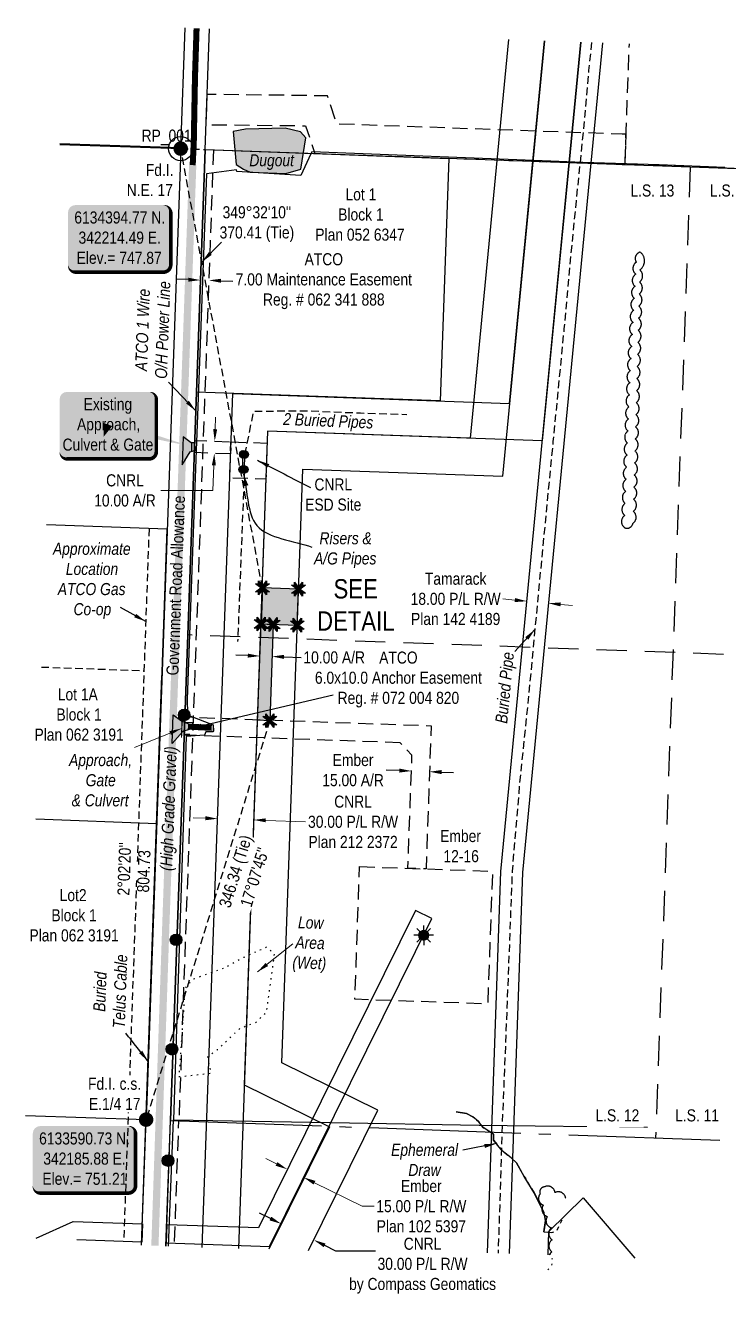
# Model space of a CAD drawing. Extents: x 341126 to 345628, y 6133305 to 6134497.
# Drawn here: x 342086 to 342668, y 6133447 to 6134497 of the extents above; entities that cross this region are included whole.
import ezdxf
from ezdxf.enums import TextEntityAlignment as Align

# ---------------------------------------------------------------- set-up
doc = ezdxf.new("R2010")
doc.units = 0
doc.header["$LTSCALE"] = 5
doc.header["$PDSIZE"] = 0.5
for name, pattern in [('0', [1, 1, 0]), ('foc-ACCESSROAD', [3.75, 2.5, -1.25]), ('foc-FLOWLINE', [3.75, 2.5, -1.25]), ('foc-LSD', [8, 5, -3]), ('foc-QUARTERLINE', [33, 25, -3, 2, -3]), ('foc-TIELINE', [1.875, 1.25, -0.625]), ('foc-TOPO', [1, 0.2, -0.8]), ('foc-TOPO-ephemeral', [6.25, 3.125, -0.625, 0.625, -0.625, 0.625, -0.625]), ('POWERLINE5', [7.8, 2.4, -0.6, 0.6, -0.6, 0.6, -0.6, 2.4]), ('UG_PIPE', [1.875, 1.25, -0.625])]:
    doc.linetypes.add(name, pattern=pattern)
doc.layers.get('Defpoints').update_dxf_attribs({"color": 9})
for name, color, linetype in [('35', 37, 'Continuous'), ('AS-FENCE', 48, 'foc-FENCE'), ('AS-PIPE-AG', 44, 'Continuous'), ('AS-PIPE-UG', 44, 'UG_PIPE'), ('AS-PIPE-UG-T', 44, 'Continuous'), ('AS-POWER', 104, 'foc-POWER'), ('AS-POWER-EXISTING', 72, 'POWERLINE5'), ('AS-POWER-T', 104, 'Continuous'), ('AS-ROADS', 254, 'Continuous'), ('AS-SYMBOL', 7, 'Continuous'), ('AS-TELUS', 224, 'foc-TEL'), ('C-AR', 13, 'foc-ACCESSROAD'), ('C-RW', 13, 'Continuous'), ('C-WS', 13, 'foc-ACCESSROAD'), ('CG-NOTES', 7, 'Continuous'), ('DETAIL-T', 7, 'Continuous'), ('F-EZE', 190, 'foc-FLOWLINE'), ('F-RW', 190, 'Continuous'), ('F-WS', 190, 'foc-ACCESSROAD'), ('F-WS-S', 190, 'Continuous'), ('L-BD', 7, 'Continuous'), ('L-DETAIL-T', 3, 'Continuous'), ('L-MON', 1, 'Continuous'), ('L-QSEC', 8, 'foc-QUARTERLINE'), ('L-ROAD-T', 7, 'Continuous'), ('L-SEC', 7, 'Continuous'), ('L-SECQ', 8, 'foc-QUARTERLINE'), ('L-SECTION-LSD', 7, 'foc-LSD'), ('L-TIE', 7, 'foc-TIELINE'), ('L-TITLEDB', 4, 'Continuous'), ('P-PROPOSED', 10, 'Continuous'), ('P-PROPOSED-H', 21, 'Continuous'), ('P-TXT', 4, 'Continuous'), ('T-BUSH', 110, '0'), ('T-DRAW', 143, 'foc-TOPO-ephemeral'), ('T-LOW-AREA', 48, 'foc-TOPO'), ('T-WATER', 160, 'Continuous'), ('T-WATER-H', 133, 'Continuous'), ('T-WATER-T', 170, 'Continuous')]:
    doc.layers.add(name, color=color, linetype=linetype)
for name, color, linetype, lineweight in [('AS-GENERAL', 48, 'Continuous', 18), ('C-AR-T', 13, 'Continuous', 9), ('C-RW-T', 13, 'Continuous', 9), ('F-RW-T', 190, 'Continuous', 9), ('T-TEXT', 48, 'Continuous', 18)]:
    doc.layers.add(name, color=color, linetype=linetype, lineweight=lineweight)
doc.styles.add('100L', font='ARIALN.TTF', dxfattribs={"height": 11})
doc.styles.add('80', font='ARIALN.TTF', dxfattribs={"height": 10})
doc.styles.add('80CG', font='ARIALN.TTF', dxfattribs={"height": 10})
doc.styles.add('80L', font='ARIALN.TTF', dxfattribs={"height": 10})
doc.styles.add('80LS', font='ARIALNI.TTF', dxfattribs={"height": 10})
doc.styles.add('foc-LtypeFont', font='ARIALN.TTF', dxfattribs={"height": 7.35})
doc.styles.add('TXT', font='ARIALN.TTF', dxfattribs={"height": 0.2})
doc.linetypes.add('foc-FENCE', pattern='A,10,-1,["X",foc-LtypeFont,S=0.2,R=0,X=-0.625,Y=-0.75],-1.24', length=12.24)
doc.linetypes.add('foc-POWER', pattern='A,6,-1,["P",foc-LtypeFont,S=0.2,R=0,X=-0.625,Y=-0.75],-1.24,4', length=12.24)
doc.linetypes.add('foc-TEL', pattern='A,2,-1,["T",foc-LtypeFont,S=0.2,R=0,X=-0.425,Y=-0.75],-1.24,8', length=12.24)
doc.linetypes.add('foc-TOPO-flowdirection-NOLINE', pattern='A,0,[">",foc-LtypeFont,S=0.3,R=0,X=0,Y=-0.945],-20,[">",foc-LtypeFont,S=0.3,R=0,X=0,Y=-0.945],0', length=20)
doc.dimstyles.new('Compass 5 000', dxfattribs={"dimscale": 5, "dimtxt": 9, "dimasz": 2, "dimexe": 0.2, "dimexo": 0.0625, "dimgap": 0.5, "dimtad": 0, "dimtih": 1, "dimtoh": 1, "dimzin": 0, "dimdsep": 46, "dimtxsty": '80CG', "dimcen": 0.1, "dimse1": 1, "dimse2": 1, "dimclrd": 256, "dimclrt": 256, "dimaunit": 1, "dimadec": 4, "dimazin": 0, "dimtfac": 0.06, "dimtofl": 0, "dimtmove": 0, "dimatfit": 1, "dimfxl": 0.2, "dimtolj": 1, "dimtzin": 0, "dimlwd": -1, "dimarcsym": 0})

# ---------------------------------------------------------------- blocks, each defined once
blk = doc.blocks.new('POWERPOLE')
h = blk.add_hatch(color=255)
edge = h.paths.add_edge_path()
edge.add_arc((0, 0), 0.96, 0, 360)
at = {"linetype": 'Continuous'}
for p, q in [((0.68, -0.68), (-0.68, 0.68)), ((-0.68, -0.68), (0.68, 0.68))]:
    blk.add_line(p, q, dxfattribs=at)
blk.add_circle((0, 0), 0.96, dxfattribs=at)
blk = doc.blocks.new('*D434')
at = {"layer": 'Defpoints', "color": 0, "transparency": 16777216}
for p in [(342518.9, 6134018.3), (342492.4, 6133931.4), (342510.3, 6133929.7)]:
    blk.add_point(p, dxfattribs=at)
at = {"layer": 'F-RW-T', "transparency": 16777216}
for p, q in [((342491, 6134021), (342481.1, 6134021.9)), ((342528.8, 6134017.3), (342538.8, 6134016.4))]:
    blk.add_line(p, q, dxfattribs=at)
for points in [[(342491.2, 6134022.6), (342490.8, 6134019.3), (342501, 6134020)], [(342529, 6134019), (342528.7, 6134015.7), (342518.9, 6134018.3)]]:
    blk.add_solid(points, dxfattribs=at)
at = {"layer": 'F-RW-T', "transparency": 16777216, "insert": (342442, 6134021.9), "char_height": 10, "attachment_point": 5, "style": '80CG'}
blk.add_mtext('\\A1;Tamarack\\P18.00 P/L R/W\\PPlan 142 4189', dxfattribs=at)
blk = doc.blocks.new('*D435')
at = {"layer": 'Defpoints', "color": 0, "transparency": 16777216}
for p in [(342355, 6133655), (342368.4, 6133648.3), (342316.2, 6133542.9)]:
    blk.add_point(p, dxfattribs=at)
at = {"layer": 'F-RW-T', "transparency": 16777216}
for p, q in [((342293.8, 6133554), (342284.8, 6133558.5)), ((342325.1, 6133538.5), (342364.5, 6133519)), ((342364.5, 6133519), (342374.5, 6133519))]:
    blk.add_line(p, q, dxfattribs=at)
for points in [[(342294.5, 6133555.5), (342293, 6133552.5), (342302.7, 6133549.6)], [(342325.9, 6133540), (342324.4, 6133537), (342316.2, 6133542.9)]]:
    blk.add_solid(points, dxfattribs=at)
at = {"layer": 'F-RW-T', "transparency": 16777216, "insert": (342413.6, 6133519), "char_height": 10, "attachment_point": 5, "style": '80CG'}
blk.add_mtext('\\A1;Ember\\P15.00 P/L R/W\\PPlan 102 5397', dxfattribs=at)
blk = doc.blocks.new('*D436')
at = {"layer": 'Defpoints', "color": 0, "transparency": 16777216}
for p in [(342230.7, 6134285.9), (342214.5, 6133828.4), (342221.5, 6133828.2)]:
    blk.add_point(p, dxfattribs=at)
at = {"layer": 'F-WS-S', "transparency": 16777216}
for p, q in [((342220.8, 6134286.3), (342210.8, 6134286.6)), ((342247.7, 6134285.3), (342257.7, 6134285))]:
    blk.add_line(p, q, dxfattribs=at)
for points in [[(342220.8, 6134287.9), (342220.7, 6134284.6), (342230.7, 6134285.9)], [(342247.8, 6134287), (342247.7, 6134283.7), (342237.7, 6134285.7)]]:
    blk.add_solid(points, dxfattribs=at)
at = {"layer": 'F-WS-S', "transparency": 16777216, "insert": (342332.9, 6134285), "char_height": 10, "attachment_point": 5, "style": '80CG', "bg_fill": 3, "box_fill_scale": 1.1, "bg_fill_color": 256, "bg_fill_true_color": 13158600, "bg_fill_transparency": 0}
blk.add_mtext('\\A1;ATCO\\P7.00 Maintenance Easement\\PReg. # 062 341 888', dxfattribs=at)
blk = doc.blocks.new('GAS')
h = blk.add_hatch(color=255)
h.dxf.hatch_style = 1
edge = h.paths.add_edge_path()
edge.add_arc((0, 0), 0.9, 0, 360)
for p, q in [((-0.81, 0), (-1.62, 0)), ((-0.57, 0.57), (-1.14, 1.14)), ((0, 0.81), (0, 1.62)), ((0.57, 0.57), (1.14, 1.14)), ((1.62, 0), (0.81, 0)), ((-0.57, -0.57), (-1.14, -1.14)), ((0, -0.81), (0, -1.62)), ((1.14, -1.14), (0.57, -0.57))]:
    blk.add_line(p, q)
blk.add_circle((0, 0), 0.8)
blk = doc.blocks.new('*D437')
at = {"layer": 'Defpoints', "color": 0, "transparency": 16777216}
for p in [(342420.3, 6133878.8), (342404.6, 6133856.7), (342419.5, 6133856.2)]:
    blk.add_point(p, dxfattribs=at)
at = {"layer": 'F-WS-S', "transparency": 16777216}
for p, q in [((342395.4, 6133879.7), (342384.4, 6133880.1)), ((342430.3, 6133878.5), (342440.3, 6133878.1))]:
    blk.add_line(p, q, dxfattribs=at)
for points in [[(342395.4, 6133881.4), (342395.3, 6133878.1), (342405.4, 6133879.4)], [(342430.4, 6133880.2), (342430.3, 6133876.8), (342420.3, 6133878.8)]]:
    blk.add_solid(points, dxfattribs=at)
at = {"layer": 'F-WS-S', "transparency": 16777216, "insert": (342357.1, 6133880.1), "char_height": 10, "attachment_point": 5, "style": '80CG'}
blk.add_mtext('\\A1;Ember\\P15.00 A/R', dxfattribs=at)
blk = doc.blocks.new('*D438')
at = {"layer": 'C-RW-T', "transparency": 16777216}
for p, q in [((342234.9, 6133840.3), (342224.9, 6133840.7)), ((342284.9, 6133838.5), (342317.7, 6133837.3))]:
    blk.add_line(p, q, dxfattribs=at)
for points in [[(342235, 6133842), (342234.8, 6133838.6), (342244.9, 6133839.9)], [(342284.9, 6133840.2), (342284.8, 6133836.9), (342274.9, 6133838.9)]]:
    blk.add_solid(points, dxfattribs=at)
at = {"layer": 'Defpoints', "color": 0, "transparency": 16777216}
for p in [(342249.2, 6133961.4), (342279.2, 6133960.4), (342274.9, 6133838.9)]:
    blk.add_point(p, dxfattribs=at)
at = {"layer": 'C-RW-T', "transparency": 16777216, "insert": (342357.1, 6133837.3), "char_height": 10, "attachment_point": 5, "style": '80CG'}
blk.add_mtext('\\A1;CNRL\\P30.00 P/L R/W\\PPlan 212 2372', dxfattribs=at)
blk = doc.blocks.new('fdia')
at = {"color": 255, "const_width": 1}
blk.add_lwpolyline([(-0.5, 0, 1), (0.5, 0, 1)], format="xyb", close=True, dxfattribs=at)
blk = doc.blocks.new('Fdiaa')
blk.add_blockref('fdia', (0, 0))
blk = doc.blocks.new('fdib')
at = {"color": 1, "const_width": 1.6}
blk.add_lwpolyline([(-0.4, 0, 1), (0.4, 0, 1)], format="xyb", close=True, dxfattribs=at)
at = {"color": 1}
blk.add_circle((0, 0), 0.8, dxfattribs=at)
blk = doc.blocks.new('Fdibb')
blk.add_blockref('fdib', (0, 0))
blk = doc.blocks.new('fdicc')
for name in ['Fdibb', 'Fdiaa']:
    blk.add_blockref(name, (0, 0))
blk = doc.blocks.new('FDI')
blk.add_blockref('fdicc', (0, 0))
blk = doc.blocks.new('*U447')
h = blk.add_hatch(color=254)
edge = h.paths.add_edge_path()
edge.add_line((-36.5, -28.5), (36.5, -28.5))
edge.add_arc((36.5, -22.5), 6, 270, 360)
edge.add_line((42.5, -22.5), (42.5, 21))
edge.add_arc((36.5, 21), 6, 0, 90)
edge.add_line((36.5, 27), (-36.5, 27))
edge.add_arc((-36.5, 21), 6, 90, 180)
edge.add_line((-42.5, 21), (-42.5, -22.5))
edge.add_arc((-36.5, -22.5), 6, 180, 270)
at = {"color": 1, "flags": 128}
blk.add_lwpolyline([(-36.5, -28.5, 3, 3, 0), (36.5, -28.5, 3, 3, 0.414214), (42.5, -22.5, 3, 3, 0), (42.5, 21, 3, 0, 0.414214), (36.5, 27, 0, 0, 0), (-36.5, 27, 0, 0, 0.414214), (-42.5, 21, 0, 0, 0), (-42.5, -22.5, 0, 3, 0.414214)], format="xyseb", close=True, dxfattribs=at)
blk.add_lwpolyline([(-33.1, -17.4, 0, 10, 0), (0, 0, 5, 5, 0)], format="xyseb", dxfattribs=at)
at = {"color": 1, "style": '80'}
blk.add_attdef('ENTER_TEXT_001', (-36, -5), '', height=10, dxfattribs=at)
blk = doc.blocks.new('RISER')
h = blk.add_hatch(color=255)
h.dxf.hatch_style = 1
edge = h.paths.add_edge_path()
edge.add_arc((0, 0), 0.7, 0, 360)
blk.add_hatch(color=48).paths.add_polyline_path([(0.58, -0.15), (-0.58, -0.15, 0.774597)])
at = {"color": 48}
blk.add_line((-0.58, -0.15), (0.58, -0.15), dxfattribs=at)
blk.add_circle((0, 0), 0.6, dxfattribs=at)
blk = doc.blocks.new('*U463')
h = blk.add_hatch(color=255)
edge = h.paths.add_edge_path()
edge.add_line((-34, -28.5), (34, -28.5))
edge.add_arc((34, -22.5), 6, 270, 360)
edge.add_line((40, -22.5), (40, 21))
edge.add_arc((34, 21), 6, 0, 90)
edge.add_line((34, 27), (-34, 27))
edge.add_arc((-34, 21), 6, 90, 180)
edge.add_line((-40, 21), (-40, -22.5))
edge.add_arc((-34, -22.5), 6, 180, 270)
at = {"color": 1, "flags": 128}
blk.add_lwpolyline([(-34, -28.5, 3, 3, 0), (34, -28.5, 3, 3, 0.414214), (40, -22.5, 3, 3, 0), (40, 21, 3, 0, 0.414214), (34, 27, 0, 0, 0), (-34, 27, 0, 0, 0.414214), (-40, 21, 0, 0, 0), (-40, -22.5, 0, 3, 0.414214)], format="xyseb", close=True, dxfattribs=at)
for points in [[(-3.7, -10.3, 0, 7.5, 0), (0, 0, 0, 0, 0)], [(69, -18.2, 0, 7.5, 0), (0, 0, 0, 0, 0)]]:
    blk.add_lwpolyline(points, format="xyseb", dxfattribs=at)
at = {"color": 1, "style": '80'}
blk.add_attdef('ENTER_TEXT_001', (-26.8, -4.9), '', height=10, dxfattribs=at)
blk = doc.blocks.new('TEMP')
h = blk.add_hatch(color=255)
h.dxf.hatch_style = 1
h.paths.add_polyline_path([(0, 0.25), (-0.67, 1.15), (-0.67, 0.67), (-1.15, 0.67), (-0.25, 0), (-1.15, -0.67), (-0.67, -0.67), (-0.67, -1.15), (0, -0.25), (0.67, -1.15), (0.67, -0.67), (1.15, -0.67), (0.25, 0), (1.15, 0.67), (0.67, 0.67), (0.67, 1.15)])
h.paths.add_polyline_path([(0.57, 0.85), (0.57, 0.57), (0.85, 0.57), (0.08, 0), (0.85, -0.57), (0.57, -0.57), (0.57, -0.85), (0, -0.08), (-0.57, -0.85), (-0.57, -0.57), (-0.85, -0.57), (-0.08, 0), (-0.85, 0.57), (-0.57, 0.57), (-0.57, 0.85), (0, 0.08)], flags=16)
h = blk.add_hatch(color=1)
h.dxf.hatch_style = 1
h.paths.add_polyline_path([(0, 0.08), (-0.57, 0.85), (-0.57, 0.57), (-0.85, 0.57), (-0.08, 0), (-0.85, -0.57), (-0.57, -0.57), (-0.57, -0.85), (0, -0.08), (0.57, -0.85), (0.57, -0.57), (0.85, -0.57), (0.08, 0), (0.85, 0.57), (0.57, 0.57), (0.57, 0.85)])
at = {"color": 1}
for p, q in [((-0.08, 0), (0.08, 0)), ((0, 0.08), (0, -0.08))]:
    blk.add_line(p, q, dxfattribs=at)
at = {"color": 255, "flags": 128}
blk.add_lwpolyline([(-0.25, 0), (-1.15, 0.67), (-0.67, 0.67), (-0.67, 1.15), (0, 0.25), (0.67, 1.15), (0.67, 0.67), (1.15, 0.67), (0.25, 0), (1.15, -0.67), (0.67, -0.67), (0.67, -1.15), (0, -0.25), (-0.67, -1.15), (-0.67, -0.67), (-1.15, -0.67)], close=True, dxfattribs=at)
at = {"color": 1, "flags": 128}
blk.add_lwpolyline([(-0.08, 0), (-0.85, 0.57), (-0.57, 0.57), (-0.57, 0.85), (0, 0.08), (0.57, 0.85), (0.57, 0.57), (0.85, 0.57), (0.08, 0), (0.85, -0.57), (0.57, -0.57), (0.57, -0.85), (0, -0.08), (-0.57, -0.85), (-0.57, -0.57), (-0.85, -0.57)], close=True, dxfattribs=at)
blk = doc.blocks.new('*D478')
at = {"layer": 'Defpoints', "color": 0, "transparency": 16777216}
for p in [(342280.1, 6133974.6), (342279.5, 6133959), (342289.5, 6133958.6)]:
    blk.add_point(p, dxfattribs=at)
at = {"layer": 'P-TXT', "transparency": 16777216}
for p, q in [((342270.1, 6133975), (342260.1, 6133975.3)), ((342300, 6133973.9), (342314.2, 6133973.4))]:
    blk.add_line(p, q, dxfattribs=at)
for points in [[(342270.1, 6133976.6), (342270, 6133973.3), (342280.1, 6133974.6)], [(342300.1, 6133975.6), (342300, 6133972.2), (342290.1, 6133974.2)]]:
    blk.add_solid(points, dxfattribs=at)
at = {"layer": 'P-TXT', "transparency": 16777216, "insert": (342341.5, 6133973.4), "char_height": 10, "attachment_point": 5, "style": '80CG'}
blk.add_mtext('\\A1;10.00 A/R', dxfattribs=at)

msp = doc.modelspace()

# ---------------------------------------------------------------- hatches: boundary and pattern name
at = {"layer": 'AS-ROADS'}
h = msp.add_hatch(color=256, dxfattribs=at)
h.dxf.hatch_style = 1
h.paths.add_polyline_path([(342215.641, 6134132.936), (342222.194, 6134143.778), (342226.876, 6134145.016), (342226.002, 6134151.021), (342223.154, 6134151.154), (342216.458, 6134156.082)])
h = msp.add_hatch(color=256, dxfattribs=at)
h.dxf.hatch_style = 1
h.paths.add_polyline_path([(342208.334, 6133926.037), (342215.089, 6133920.931), (342218.045, 6133919.557), (342221.271, 6133918.498), (342221.441, 6133913.884), (342216.2, 6133912.117), (342207.489, 6133902.108)])
at = {"layer": 'P-PROPOSED-H'}
h = msp.add_hatch(color=256, dxfattribs=at)
h.dxf.hatch_style = 1
h.paths.add_polyline_path([(342281.009, 6134001.154), (342310.977, 6134000.088), (342312.046, 6134030.056), (342282.078, 6134031.122)])
h = msp.add_hatch(color=256, dxfattribs=at)
h.dxf.hatch_style = 1
h.paths.add_polyline_path([(342278.157, 6133921.423), (342281.009, 6134001.154), (342291.006, 6134000.799), (342288.146, 6133921.065)])
at = {"layer": 'T-WATER-H'}
h = msp.add_hatch(color=256, dxfattribs=at)
h.dxf.hatch_style = 1
h.paths.add_polyline_path([(342300.785, 6134411.758), (342268.093, 6134411.001), (342257.881, 6134408.864), (342260.426, 6134381.567), (342266.357, 6134377.851), (342272.016, 6134375.406), (342301.478, 6134374.28), (342313.923, 6134377.834), (342318.087, 6134403.725), (342313.704, 6134408.608)])

# ---------------------------------------------------------------- linework, layer by layer
at = {"layer": '35', "color": 3}
msp.add_circle((342214.492, 6134394.771), 9.998, dxfattribs=at)
at = {"layer": 'AS-FENCE', "flags": 128}
for points in [[(342214.142, 6134395.315), (342114.595, 6134398.838)], [(342204.339, 6133485.954), (342208.411, 6133590.539)], [(342208.411, 6133590.539), (342338.809, 6133588.246), (342461.419, 6133586.262), (342600.849, 6133584.434)], [(342518.437, 6133478.72), (342518.998, 6133498.197), (342547.582, 6133525.959), (342590.174, 6133476.138)]]:
    msp.add_lwpolyline(points, dxfattribs=at)
at = {"layer": 'AS-FENCE', "const_width": 0.5, "flags": 128}
for points in [[(342227.544, 6134151.653), (342227.387, 6134145.206)], [(342241.362, 6133917.705), (342241.147, 6133911.776)]]:
    msp.add_lwpolyline(points, dxfattribs=at)
at = {"layer": 'AS-GENERAL', "const_width": 1, "flags": 128}
for points in [[(342223.589, 6134151.542), (342223.509, 6134143.521)], [(342215.146, 6133907.079), (342215.798, 6133926.214)]]:
    msp.add_lwpolyline(points, dxfattribs=at)
at = {"layer": 'AS-PIPE-AG', "flags": 128}
for points in [[(342265.705, 6134129.1), (342266.088, 6134141.633)], [(342267.21, 6134129.114), (342267.607, 6134141.462)]]:
    msp.add_lwpolyline(points, dxfattribs=at)
at = {"layer": 'AS-PIPE-UG', "flags": 128}
for points in [[(342554.436, 6134482.661), (342552.015, 6134459.37), (342548.912, 6134422.946), (342544.912, 6134383.152), (342541.658, 6134351.474), (342536.235, 6134296.807), (342531.629, 6134245.678), (342522.535, 6134152.242), (342512.945, 6134053.485), (342502.014, 6133938.53), (342494.903, 6133869.769), (342488.754, 6133796.343), (342484.643, 6133689.979), (342480.521, 6133586.8), (342478.424, 6133520.568), (342477.102, 6133480.207)], [(342267.607, 6134141.462), (342274.937, 6134177.473), (342321.779, 6134177.569), (342363.297, 6134175.876), (342401.515, 6134174.622)], [(342267.21, 6134129.114), (342267.096, 6134128.047), (342261.617, 6133986.696)], [(342188.292, 6134080.189), (342167.339, 6133491.355)], [(342099.175, 6133965.489), (342184.103, 6133962.464)]]:
    msp.add_lwpolyline(points, dxfattribs=at)
at = {"layer": 'AS-POWER', "flags": 128}
msp.add_lwpolyline([(342202.331, 6133486.026), (342205.981, 6133590.014), (342234.591, 6134394.042)], dxfattribs=at)
at = {"layer": 'AS-ROADS', "flags": 128}
msp.add_lwpolyline([(342227.618, 6134494.344, 4.999, 4.999, 0), (342226.315, 6134454.471, 4.999, 4.999, 0), (342225.305, 6134400.023, 4.999, 4.999, 0), (342224.405, 6134381.103, 0, 0, 0)], format="xyseb", dxfattribs=at)
for points, const_width in [([(342224.405, 6134381.103), (342202.008, 6133746.903), (342193.317, 6133491.502), (342193.148, 6133486.353)], 5.999), ([(342240.169, 6133915.148), (342220.435, 6133916.157)], 4.999)]:
    msp.add_lwpolyline(points, dxfattribs=dict(at, const_width=const_width))
for points in [[(342215.641, 6134132.936), (342222.194, 6134143.778), (342226.876, 6134145.016), (342226.002, 6134151.021), (342223.154, 6134151.154), (342216.458, 6134156.082)], [(342208.334, 6133926.037), (342215.089, 6133920.931), (342218.045, 6133919.557), (342221.271, 6133918.498), (342221.441, 6133913.884), (342216.2, 6133912.117), (342207.489, 6133902.108)]]:
    msp.add_lwpolyline(points, close=True, dxfattribs=at)
at = {"layer": 'AS-TELUS', "flags": 128}
msp.add_lwpolyline([(342182.169, 6133486.743), (342198.97, 6133958.427)], dxfattribs=at)
at = {"layer": 'C-AR', "flags": 128}
for points in [[(342583.037, 6134406.611), (342579.82, 6134406.716), (342343.635, 6134415.162), (342335.885, 6134438.504), (342236.227, 6134439.652), (342235.335, 6134414.666), (342317.779, 6134413.716), (342325.386, 6134390.803), (342556.853, 6134382.527), (342582.143, 6134381.633)], [(342255.719, 6134142.003), (342225.76, 6134143.074), (342226.112, 6134153.065), (342256.076, 6134151.995)]]:
    msp.add_lwpolyline(points, close=True, dxfattribs=at)
at = {"layer": 'C-AR-T'}
for p, q in [((342243.003, 6134162.466), (342243.36, 6134172.457)), ((342241.933, 6134132.492), (342241.19, 6134111.699)), ((342241.19, 6134111.699), (342198.093, 6134111.699))]:
    msp.add_line(p, q, dxfattribs=at)
for points in [[(342241.338, 6134162.525), (342244.669, 6134162.406), (342242.647, 6134152.475)], [(342240.268, 6134132.551), (342243.598, 6134132.432), (342242.29, 6134142.483)]]:
    msp.add_solid(points, dxfattribs=at)
at = {"layer": 'C-RW'}
for p, q in [((342288.75, 6133508.806), (342279.789, 6133513.24)), ((342333.547, 6133486.638), (342342.508, 6133482.203)), ((342342.508, 6133482.203), (342375.608, 6133482.203))]:
    msp.add_line(p, q, dxfattribs=at)
for points in [[(342289.489, 6133510.3), (342288.011, 6133507.313), (342297.711, 6133504.372)], [(342334.286, 6133488.131), (342332.808, 6133485.144), (342324.587, 6133491.072)]]:
    msp.add_solid(points, dxfattribs=at)
at = {"layer": 'C-WS', "flags": 128}
msp.add_lwpolyline([(342878.691, 6134371.027), (342618.905, 6134380.317), (342582.143, 6134381.633), (342585.718, 6134481.543)], dxfattribs=at)
msp.add_lwpolyline([(342256.076, 6134151.995), (342286.05, 6134150.924), (342284.979, 6134120.95), (342255.005, 6134122.021)], close=True, dxfattribs=at)
at = {"layer": 'F-EZE'}
msp.add_line((342241.586, 6134393.807), (342212.975, 6133589.766), dxfattribs=at)
at = {"layer": 'F-EZE', "flags": 128}
msp.add_lwpolyline([(342217.713, 6133919.725), (342224.364, 6133919.486), (342224.007, 6133909.495), (342217.358, 6133909.734)], close=True, dxfattribs=at)
msp.add_lwpolyline([(342209.415, 6133489.84), (342212.975, 6133589.765)], dxfattribs=at)
at = {"layer": 'F-RW', "flags": 128}
for points in [[(342468.287, 6133480.524), (342479.407, 6133796.094), (342535.948, 6134383.28), (342545.553, 6134482.979)], [(342563.57, 6134482.335), (342553.966, 6134382.636)], [(342553.966, 6134382.636), (342497.422, 6133795.422), (342486.293, 6133479.876)], [(342094.947, 6133492.532), (342125.479, 6133506.406), (342182.812, 6133504.375), (342182.267, 6133489.379), (342128.525, 6133491.32)]]:
    msp.add_lwpolyline(points, dxfattribs=at)
msp.add_lwpolyline([(342202.37, 6133488.672), (342287.931, 6133485.661), (342422.285, 6133757.16), (342408.844, 6133763.811), (342278.784, 6133500.989), (342202.904, 6133503.659), (342202.904, 6133503.659)], close=True, dxfattribs=at)
at = {"layer": 'F-WS', "flags": 128}
for points in [[(342396.188, 6133902.77), (342217.339, 6133909.139), (342217.873, 6133924.126), (342421.699, 6133916.868), (342417.486, 6133798.319), (342402.499, 6133798.852), (342405.824, 6133892.423)], [(342362.533, 6133800.276), (342417.486, 6133798.319), (342472.439, 6133796.362), (342468.526, 6133686.456), (342358.62, 6133690.37)]]:
    msp.add_lwpolyline(points, close=True, dxfattribs=at)
at = {"layer": 'L-QSEC', "flags": 128}
msp.add_lwpolyline([(342205.981, 6133590.007), (342974.463, 6133562.351)], dxfattribs=at)
at = {"layer": 'L-SEC'}
for p, q in [((342214.492, 6134394.771), (342218.063, 6134494.685)), ((342234.607, 6134394.065), (342238.176, 6134493.966)), ((342114.574, 6134398.24), (342214.492, 6134394.771)), ((342214.492, 6134394.771), (342185.881, 6133590.73)), ((342234.607, 6134394.074), (342205.981, 6133590.007))]:
    msp.add_line(p, q, dxfattribs=at)
at = {"layer": 'L-SEC', "flags": 128}
for points in [[(342182.176, 6133486.743), (342185.881, 6133590.73)], [(342202.276, 6133486.028), (342205.981, 6133590.014)]]:
    msp.add_lwpolyline(points, dxfattribs=at)
at = {"layer": 'L-SECQ'}
msp.add_line((342085.963, 6133594.206), (342185.881, 6133590.73), dxfattribs=at)
at = {"layer": 'L-SECTION-LSD', "flags": 128}
for points in [[(342636.179, 6134379.697), (342607.438, 6133575.559)], [(343023.315, 6133963.013), (342220.286, 6133992.028)]]:
    msp.add_lwpolyline(points, dxfattribs=at)
at = {"layer": 'L-TIE'}
msp.add_line((342288.146, 6133921.065), (342185.881, 6133590.73), dxfattribs=at)
at = {"layer": 'L-TIE', "flags": 128}
for points in [[(342214.492, 6134394.771), (342234.607, 6134394.052)], [(342282.078, 6134031.122), (342214.492, 6134394.771)]]:
    msp.add_lwpolyline(points, dxfattribs=at)
at = {"layer": 'L-TITLEDB'}
msp.add_line((342214.492, 6134394.771), (342114.574, 6134398.24), dxfattribs=at)
at = {"layer": 'L-TITLEDB', "flags": 128}
for points in [[(342234.591, 6134394.042), (342436.4, 6134386.723), (342429.097, 6134185.868), (342227.439, 6134193.043)], [(342094.699, 6133839.701), (342194.611, 6133836.074), (342203.287, 6134079.64), (342103.367, 6134083.299)], [(342085.963, 6133594.206), (342185.881, 6133590.73)]]:
    msp.add_lwpolyline(points, dxfattribs=at)
at = {"layer": 'P-PROPOSED', "flags": 128}
for points in [[(342281.009, 6134001.154), (342310.977, 6134000.088), (342312.046, 6134030.056), (342282.078, 6134031.122)], [(342278.157, 6133921.423), (342281.009, 6134001.154), (342291.006, 6134000.799), (342288.146, 6133921.065)]]:
    msp.add_lwpolyline(points, close=True, dxfattribs=at)
at = {"layer": 'T-BUSH', "flags": 128}
msp.add_lwpolyline([(342594.666, 6134309.151, 0.52056705), (342591.533, 6134300.741, 0.52056705), (342590.978, 6134290.758, 0.52056705), (342590.423, 6134280.776, 0.52056705), (342589.868, 6134270.794, 0.52056705), (342589.313, 6134260.811, 0.52056705), (342588.759, 6134250.829, 0.52056705), (342588.204, 6134240.846, 0.52056705), (342587.649, 6134230.864, 0.52056705), (342587.094, 6134220.882, 0.52056705), (342586.558, 6134210.898, 0.52056705), (342586.175, 6134200.908, 0.52056705), (342585.792, 6134190.917, 0.52056705), (342585.409, 6134180.927, 0.52056705), (342585.026, 6134170.936, 0.52056705), (342584.643, 6134160.946, 0.52056705), (342584.26, 6134150.956, 0.52056705), (342583.877, 6134140.965, 0.52056705), (342583.494, 6134130.975, 0.52056705), (342583.112, 6134120.984, 0.52056705), (342582.729, 6134110.994, 0.52056705), (342582.346, 6134101.003, 0.52056705), (342581.963, 6134091.013, 0.52056705), (342581.58, 6134081.022, 0.52056705), (342588.618, 6134084.475, 0.52056705), (342588.887, 6134094.469, 0.52056705), (342589.156, 6134104.463, 0.52056705), (342589.425, 6134114.457, 0.52056705), (342589.694, 6134124.451, 0.52056705), (342589.963, 6134134.445, 0.52056705), (342590.232, 6134144.44, 0.52056705), (342590.501, 6134154.434, 0.52056705), (342590.77, 6134164.428, 0.52056705), (342591.039, 6134174.422, 0.52056705), (342591.308, 6134184.416, 0.52056705), (342591.577, 6134194.411, 0.52056705), (342591.846, 6134204.405, 0.52056705), (342592.115, 6134214.399, 0.52056705), (342592.385, 6134224.393, 0.52056705), (342592.654, 6134234.387, 0.52056705), (342592.923, 6134244.381, 0.52056705), (342593.192, 6134254.376, 0.52056705), (342593.461, 6134264.37, 0.52056705), (342593.73, 6134274.364, 0.52056705), (342593.999, 6134284.358, 0.52056705), (342594.268, 6134294.352, 0.52056705)], format="xyb", close=True, dxfattribs=at)
msp.add_lwpolyline([(342533.051, 6133525.593, 0.52056705), (342524.234, 6133530.306, 0.52056705), (342515.417, 6133535.02, 0.52056705), (342511.944, 6133529.42, 0.52056705), (342514.538, 6133519.916, 0.52056705), (342517.88, 6133510.493, 0.52056705), (342521.221, 6133501.07, 0.52056705), (342521.92, 6133491.222, 0.52056705), (342521.609, 6133481.229, 0.14041263), (342519.413, 6133478.684, 0.14041263)], format="xyb", dxfattribs=at)
at = {"layer": 'T-DRAW', "flags": 128}
msp.add_lwpolyline([(342442.337, 6133597.277), (342450.945, 6133595.913), (342456.199, 6133593.128), (342460.841, 6133589.192), (342464.733, 6133584.342), (342473.297, 6133578.735), (342473.379, 6133573.669), (342480.59, 6133564.973), (342487.82, 6133559.097), (342492.34, 6133555.002), (342498.73, 6133543.626), (342506.954, 6133530.09), (342515.264, 6133513.382), (342516.268, 6133507.161), (342515.012, 6133497.818), (342521.691, 6133497.138), (342525.876, 6133499.207), (342530.45, 6133508.203)], dxfattribs=at)
at = {"layer": 'T-DRAW', "linetype": 'foc-TOPO-flowdirection-NOLINE', "flags": 128}
msp.add_lwpolyline([(342515.012, 6133497.818), (342516.268, 6133507.161), (342515.264, 6133513.382), (342506.954, 6133530.09), (342498.73, 6133543.626), (342492.34, 6133555.002), (342487.82, 6133559.097), (342480.59, 6133564.973), (342473.379, 6133573.669), (342473.297, 6133578.735), (342464.733, 6133584.342), (342460.841, 6133589.192), (342456.199, 6133593.128), (342450.945, 6133595.913), (342442.337, 6133597.277)], dxfattribs=at)
at = {"layer": 'T-LOW-AREA', "flags": 128}
msp.add_lwpolyline([(342212.995, 6133626.311), (342239.664, 6133629.175), (342236.896, 6133642.845), (342245.067, 6133648.851), (342263.664, 6133666.448), (342276.494, 6133671.279), (342285.54, 6133679.499), (342292.14, 6133727.968), (342285.559, 6133733.507), (342266.735, 6133725.065), (342251.639, 6133716.688), (342224.408, 6133706.787), (342218.034, 6133699.346)], close=True, dxfattribs=at)
msp.add_lwpolyline([(342518.342, 6133466.524), (342520.222, 6133468.108), (342522.136, 6133471.507), (342521.619, 6133474.556), (342522.512, 6133477.921), (342518.253, 6133480.279), (342517.05, 6133481.757)], dxfattribs=at)
at = {"layer": 'T-WATER', "flags": 128}
msp.add_lwpolyline([(342300.785, 6134411.758), (342268.093, 6134411.001), (342257.881, 6134408.864), (342260.426, 6134381.567), (342266.357, 6134377.851), (342272.016, 6134375.406), (342301.478, 6134374.28), (342313.923, 6134377.834), (342318.087, 6134403.725), (342313.704, 6134408.608)], close=True, dxfattribs=at)

# ---------------------------------------------------------------- block references
at = {"layer": 'AS-POWER-EXISTING', "xscale": 4.99890055, "yscale": 4.99890055, "zscale": 4.99890055}
for p in [(342217.366, 6133925.805), (342217.366, 6133925.805), (342210.602, 6133739.58), (342210.602, 6133739.58), (342207.255, 6133649.026), (342207.255, 6133649.026), (342203.98, 6133556.747), (342203.98, 6133556.747)]:
    msp.add_blockref('POWERPOLE', p, dxfattribs=at)
at = {"layer": 'AS-SYMBOL', "xscale": 4.999999999999996, "yscale": 4.999999999999996, "zscale": 4.999999999999996}
for p in [(342266.088, 6134141.633), (342267.607, 6134141.462), (342265.705, 6134129.1), (342267.21, 6134129.114)]:
    msp.add_blockref('RISER', p, dxfattribs=at)
at = {"layer": 'CG-NOTES'}
ref = msp.add_blockref('*U463', (342154.32, 6134166.314), dxfattribs=dict(at, xscale=0.99978011, yscale=0.99978011, zscale=0.99978011))
ref.add_attrib('ENTER_TEXT_001', 'Existing', (342134.208, 6134178.183), dxfattribs={"layer": '0', "color": 1, "height": 9.9978, "style": '80'})
ref.add_attrib('ENTER_TEXT_002', 'Approach,', (342128.715, 6134161.52), dxfattribs={"layer": '0', "color": 1, "height": 9.9978, "style": '80'})
ref.add_attrib('ENTER_TEXT_003', 'Culvert & Gate', (342116.736, 6134144.68), dxfattribs={"layer": '0', "color": 1, "height": 9.9978, "style": '80'})
at = {"layer": 'DETAIL-T'}
ref = msp.add_blockref('*U447', (342163.748, 6134320.998), dxfattribs=dict(at, xscale=0.99978011, yscale=0.99978011, zscale=0.99978011))
ref.add_attrib('ENTER_TEXT_001', '6134394.77 N.', (342126.461, 6134332.768), dxfattribs={"layer": '0', "color": 1, "height": 9.9978, "style": '80'})
ref.add_attrib('ENTER_TEXT_002', '342214.49 E.', (342129.936, 6134316.064), dxfattribs={"layer": '0', "color": 1, "height": 9.9978, "style": '80'})
ref.add_attrib('ENTER_TEXT_003', 'Elev.= 747.87', (342128.381, 6134299.36), dxfattribs={"layer": '0', "color": 1, "height": 9.9978, "style": '80'})
ref = msp.add_blockref('*U447', (342134.606, 6133558.373), dxfattribs=dict(at, xscale=0.99978011, yscale=0.99978011, zscale=0.99978011))
ref.add_attrib('ENTER_TEXT_001', '6133590.73 N.', (342097.319, 6133570.142), dxfattribs={"layer": '0', "color": 1, "height": 9.9978, "style": '80'})
ref.add_attrib('ENTER_TEXT_002', '342185.88 E.', (342100.793, 6133553.438), dxfattribs={"layer": '0', "color": 1, "height": 9.9978, "style": '80'})
ref.add_attrib('ENTER_TEXT_003', 'Elev.= 751.21', (342100.026, 6133536.735), dxfattribs={"layer": '0', "color": 1, "height": 9.9978, "style": '80'})
at = {"layer": 'F-WS-S', "xscale": 4.998900549999927, "yscale": 4.998900549999927, "zscale": 0.1968071082677138}
msp.add_blockref('GAS', (342415.529, 6133743.366), dxfattribs=at)

# ---------------------------------------------------------------- texts
at = {"layer": '35', "color": 3, "style": '80'}
msp.add_attdef('RP_001', (342182.138, 6134400.524), 'RP', height=9.9978, dxfattribs=at)
at = {"layer": 'AS-PIPE-UG-T', "char_height": 9.9978, "attachment_point": 1, "style": '80L'}
for s, width, insert, rotation in [('\\pi0.38757;{\\fArial Narrow|b0|i1|c0|p34;2 Buried Pipes}', 74.56518, (342299.179, 6134176.004), 357.664915), ('\\pi0.3054;{\\fArial Narrow|b0|i1|c0|p34;Buried Pipe}', 59.03588, (342474.648, 6133919.094), 84.499854)]:
    msp.add_mtext_dynamic_manual_height_columns(s, width=width, gutter_width=49.989, heights=[0], dxfattribs=dict(at, insert=insert, rotation=rotation))
at = {"layer": 'AS-PIPE-UG-T', "insert": (342108.713, 6134068.41), "char_height": 9.9978, "attachment_point": 1, "style": '80L'}
msp.add_mtext_dynamic_manual_height_columns('\\pi0.049989;{\\fArial Narrow|b0|i1|c0|p34;Approximate \\P\\pi10.733;Location\\P\\pi4.0634;ATCO Gas \\P\\pi17.103;Co-op}', width=64.11046, gutter_width=49.989, heights=[0], dxfattribs=at)
at = {"layer": 'AS-POWER-T', "insert": (342176.415, 6134204.381), "char_height": 9.9978, "attachment_point": 1, "rotation": 87.959566, "style": '80L'}
msp.add_mtext_dynamic_manual_height_columns('\\pi6.4265;{\\fArial Narrow|b0|i1|c0|p34;ATCO 1 Wire \\P\\pi0.57511;O/H Power Line}', width=80.65525, gutter_width=49.989, heights=[0], dxfattribs=at)
at = {"layer": 'AS-TELUS', "insert": (342140.908, 6133648.273), "char_height": 9.9978, "attachment_point": 1, "rotation": 87.967148, "style": 'TXT'}
msp.add_mtext_dynamic_manual_height_columns('\\pi32.025;{\\fArial Narrow|b0|i1|c0|p34;Buried \\P\\pi18.907;Telus Cable}', width=97.21368, gutter_width=1, heights=[0], dxfattribs=at)
at = {"layer": 'C-AR-T', "char_height": 9.9978, "attachment_point": 5, "style": '80CG'}
for s, insert in [('\\A1;CNRL\\P10.00 A/R', (342168.356, 6134111.699)), ('\\A1;CNRL\\PESD Site', (342340.715, 6134108.279))]:
    msp.add_mtext(s, dxfattribs=dict(at, insert=insert))
at = {"layer": 'C-RW', "insert": (342414.597, 6133469.807), "char_height": 9.9978, "attachment_point": 5, "style": '80CG'}
msp.add_mtext('\\A1;CNRL\\P30.00 P/L R/W\\Pby Compass Geomatics', dxfattribs=at)
at = {"layer": 'F-WS-S', "insert": (342394.62, 6133955.148), "char_height": 9.9978, "attachment_point": 5, "style": '80CG'}
msp.add_mtext('\\A1;ATCO\\P6.0x10.0 Anchor Easement\\PReg. # 072 004 820', dxfattribs=at)
at = {"layer": 'F-WS-S', "insert": (342436.045, 6133830.562), "char_height": 9.9978, "attachment_point": 1, "style": '80L'}
msp.add_mtext_dynamic_manual_height_columns('\\pi-6.8776;Ember\\P\\pi-4.1463;12-16', width=19.22523, gutter_width=49.989, heights=[0], dxfattribs=at)
at = {"layer": 'L-BD', "style": '80L'}
msp.add_text("2°02'20''", height=9.9978, rotation=87.962, dxfattribs=at).set_placement((342167.78, 6133798.291), align=Align.MIDDLE)
at = {"layer": 'L-BD', "insert": (342277.537, 6134347.055), "char_height": 9.9978, "width": 62.2883, "attachment_point": 2, "style": '80L'}
msp.add_mtext("349°32'10''\\P370.41 (Tie)", dxfattribs=at)
at = {"layer": 'L-ROAD-T', "style": '80L'}
msp.add_text('Government Road Allowance', height=9.9978, rotation=87.891676, dxfattribs=at).set_placement((342210.368, 6134033.007), align=Align.MIDDLE_CENTER)
at = {"layer": 'L-TITLEDB', "char_height": 9.9978, "attachment_point": 1, "style": '80L'}
for s, insert in [('\\pi25.437;Lot 1\\P\\pi19.408;Block 1\\P\\pi0.47964;Plan 052 6347', (342325.402, 6134361.888)), ('\\pi20.543;Lot 1A\\P\\pi19.408;Block 1\\P\\pi1.2673;Plan 062 3191', (342092.22, 6133947.861)), ('\\P\\pi26.272;Lot2\\P\\pi19.408;Block 1\\P\\pi1.2673;Plan 062 3191', (342088.07, 6133798.295))]:
    msp.add_mtext_dynamic_manual_height_columns(s, width=73.41264, gutter_width=49.989, heights=[0], dxfattribs=dict(at, insert=insert))
at = {"layer": 'T-TEXT', "style": '80LS'}
msp.add_text('(High Grade Gravel)', height=9.9978, rotation=87.891676, dxfattribs=at).set_placement((342204.369, 6133848.273), align=Align.MIDDLE_CENTER)
at = {"layer": 'T-TEXT', "attachment_point": 1, "style": '80L'}
for s, width, gutter_width, insert, char_height in [('\\pi4.552;{\\fArial Narrow|b0|i1|c0|p34;Risers & \\P\\pi0.05;A/G Pipes}', 51.65525, 50, (342324.761, 6134077.139), 10), ('\\pi14.498;{\\fArial Narrow|b0|i1|c0|p34;Approach, \\P\\pi28.304;Gate\\P\\pi16.704;& Culvert}', 80.04829, 49.989, (342107.576, 6133893.458), 9.9978)]:
    msp.add_mtext_dynamic_manual_height_columns(s, width=width, gutter_width=gutter_width, heights=[0], dxfattribs=dict(at, insert=insert, char_height=char_height))
at = {"layer": 'T-TEXT', "insert": (342322.295, 6133758.87), "char_height": 9.9978, "width": 24.07151, "attachment_point": 2, "rotation": 357.960646, "style": '80LS'}
msp.add_mtext('Low \\PArea\\P(Wet)', dxfattribs=at)
at = {"layer": 'T-WATER-T', "char_height": 9.9978, "attachment_point": 1, "style": '80L'}
for s, width, gutter_width, insert in [('{\\fArial Narrow|b0|i1|c0|p34;Dugout}', 34.93292, 49.989, (342271.264, 6134390.159)), ('\\pi0.33234;{\\fArial Narrow|b0|i1|c0|p34;Ephemeral \\P\\pi14.596;Draw}', 55.97995, 50, (342388.246, 6133570.709))]:
    msp.add_mtext_dynamic_manual_height_columns(s, width=width, gutter_width=gutter_width, heights=[0], dxfattribs=dict(at, insert=insert))

# ---------------------------------------------------------------- dimensions: what is measured, and where the dimension line sits
at = {"layer": 'F-RW-T'}
for base, p1, p2, angle, text, picture, middle in [((342518.874, 6134018.287), (342492.429, 6133931.38), (342510.343, 6133929.656), 354.501804, 'Tamarack\\P18.00 P/L R/W\\PPlan 142 4189', '*D434', (342441.967, 6134021.927)), ((342316.166, 6133542.914), (342354.959, 6133655.009), (342368.401, 6133648.35), 333.645236, 'Ember\\P15.00 P/L R/W\\PPlan 102 5397', '*D435', (342413.622, 6133518.95))]:
    dim = msp.add_linear_dim(base=base, p1=p1, p2=p2, angle=angle, text=text, dimstyle='Compass 5 000', dxfattribs=at)
    dim.commit()
    dim.dimension.update_dxf_attribs({"geometry": picture, "text_midpoint": middle, "dimtype": 161})
at = {"layer": 'F-WS-S'}
dim = msp.add_linear_dim(base=(342420.347, 6133878.84), p1=(342404.555, 6133856.712), p2=(342419.542, 6133856.18), angle=357.964846, text='Ember\\P15.00 A/R', dimstyle='Compass 5 000', dxfattribs=at)
dim.commit()
dim.dimension.update_dxf_attribs({"geometry": '*D437', "text_midpoint": (342357.127, 6133880.117), "dimtype": 161})

# ---------------------------------------------------------------- leaders
at = {"layer": 'AS-PIPE-UG-T'}
for points in [[(342185.554, 6134003.256), (342164.565, 6134014.832)], [(342507.536, 6133996.599), (342491.051, 6133978.253)]]:
    msp.add_leader(points, dimstyle='Compass 5 000', dxfattribs=at)
at = {"layer": 'AS-POWER-T'}
msp.add_leader([(342226.893, 6134177.698), (342204.28, 6134201.501)], dimstyle='Compass 5 000', dxfattribs=at)
at = {"layer": 'AS-TELUS', "path_type": 1}
msp.add_leader([(342187.597, 6133638.94), (342169.046, 6133662.218)], dimstyle='Compass 5 000', override={"dimgap": 0.5, "dimtad": 0}, dxfattribs=at)
at = {"layer": 'C-AR-T', "path_type": 1}
msp.add_leader([(342278.08, 6134136.665), (342321.912, 6134114.061)], dimstyle='Compass 5 000', override={"dimgap": 0.5, "dimtad": 0}, dxfattribs=at)
at = {"layer": 'F-WS-S'}
msp.add_leader([(342221.712, 6133914.715), (342340.656, 6133942.388)], dimstyle='Compass 5 000', dxfattribs=at)
at = {"layer": 'L-BD'}
msp.add_leader([(342231.86, 6134300.834), (342248.192, 6134317.185)], dimstyle='Compass 5 000', dxfattribs=at)
at = {"layer": 'T-TEXT', "path_type": 1}
msp.add_leader([(342266.334, 6134125.302), (342277.573, 6134082.606), (342323.033, 6134064.696)], dimstyle='Compass 5 000', override={"dimgap": 0.5, "dimtad": 0}, dxfattribs=at)
at = {"layer": 'T-TEXT'}
for points in [[(342215.052, 6133914.658), (342176.358, 6133898.788)], [(342277.913, 6133712.989), (342307.352, 6133736.237)]]:
    msp.add_leader(points, dimstyle='Compass 5 000', dxfattribs=at)
at = {"layer": 'T-WATER-T'}
msp.add_leader([(342475.726, 6133570.839), (342447.845, 6133565.317)], dimstyle='Compass 5 000', dxfattribs=at)

# ---------------------------------------------------------------- next in the draw order: texts
at = {"layer": 'L-BD', "insert": (342178.885, 6133796.565), "char_height": 9.9978, "width": 11.44862, "attachment_point": 2, "rotation": 87.962, "style": '80L', "bg_fill": 3, "box_fill_scale": 1.2, "bg_fill_color": 256, "bg_fill_transparency": 0}
msp.add_mtext('804.73', dxfattribs=at)
at = {"layer": 'L-DETAIL-T', "insert": (342326.542, 6134038.287), "char_height": 15.99648, "width": 63.62213, "attachment_point": 1, "style": '80CG', "bg_fill": 3, "box_fill_scale": 1, "bg_fill_color": 256, "bg_fill_transparency": 0}
msp.add_mtext('\\pi14.385;SEE\\P\\pi0.76742;DETAIL', dxfattribs=at)
at = {"layer": 'L-MON', "insert": (342136.73, 6133625.423), "char_height": 9.9978, "attachment_point": 1, "style": '80L', "bg_fill": 3, "box_fill_scale": 1.2, "bg_fill_color": 256, "bg_fill_transparency": 0}
msp.add_mtext_dynamic_manual_height_columns('\\pi1.071;Fd.I. c.s.\\P\\pi1.8417;E.1/4 17', width=43.06044, gutter_width=50, heights=[0], dxfattribs=at)

# ---------------------------------------------------------------- next in the draw order: linework, layer by layer
at = {"layer": 'AS-FENCE', "flags": 128}
msp.add_lwpolyline([(342664.743, 6134379.261), (342610.52, 6134381.217), (342547.091, 6134383.238), (342520.828, 6134384.386), (342323.097, 6134392.115), (342322.031, 6134390.543), (342314.003, 6134372.45), (342261.014, 6134375.75), (342260.769, 6134377.207), (342235.894, 6134373.961), (342227.544, 6134151.653), (342227.387, 6134145.206), (342219.934, 6133938.972), (342219.999, 6133926.392), (342222.13, 6133925.207), (342241.362, 6133917.705), (342241.521, 6133912.746), (342241.147, 6133911.776), (342235.252, 6133911.88), (342234.145, 6133909.134), (342218.896, 6133908.049), (342208.411, 6133590.539)], dxfattribs=at)
at = {"layer": 'C-RW', "flags": 128}
for points in [[(342232.213, 6133484.963), (342257.507, 6134192.002), (342486.595, 6134183.83), (342505.904, 6134384.335), (342515.515, 6134484.053)], [(342545.556, 6134482.979), (342535.948, 6134383.28), (342513.711, 6134152.846), (342286.372, 6134160.934), (342262.188, 6133483.896)], [(342485.822, 6134485.114), (342476.156, 6134384.825), (342454.02, 6134154.969), (342286.372, 6134160.934), (342267.035, 6133619.582), (342337.539, 6133584.856), (342287.371, 6133483.479)], [(342320.323, 6133482.456), (342377.715, 6133598.432), (342298.051, 6133637.855), (342315.589, 6134129.346), (342481.111, 6134123.458), (342506.176, 6134383.732), (342515.844, 6134484.041)]]:
    msp.add_lwpolyline(points, dxfattribs=at)

# ---------------------------------------------------------------- next in the draw order: block references
at = {"layer": 'L-MON'}
for xscale, yscale, zscale in [(4.999999999999918, 4.999999999999918, 4.999999999999918), (4.999999999999929, 4.999999999999929, 4.999999999999929), (4.99999999999997, 4.99999999999997, 4.99999999999997)]:
    msp.add_blockref('FDI', (342185.881, 6133590.73), dxfattribs=dict(at, xscale=xscale, yscale=yscale, zscale=zscale))

# ---------------------------------------------------------------- next in the draw order: texts
at = {"layer": 'L-BD', "insert": (342254.948, 6133797.859), "char_height": 9.9978, "width": 62.2883, "attachment_point": 2, "rotation": 72.79855, "style": '80L', "bg_fill": 3, "box_fill_scale": 1, "bg_fill_color": 256, "bg_fill_transparency": 0}
msp.add_mtext("346.34 (Tie)\\P17°07'45''", dxfattribs=at)
at = {"layer": 'L-SECTION-LSD', "char_height": 9.9978, "attachment_point": 1, "style": '100L', "bg_fill": 3, "box_fill_scale": 1.5, "bg_fill_color": 256, "bg_fill_transparency": 0}
for s, width, heights, insert in [('\\pi2.174;L.S. 13', 37.11172, [0], (342584.437, 6134365.11)), ('L.S. 14', 36.4495, [0], (342652.381, 6134365.11)), ('\\pi1.9579;L.S. 12', 36.83422, [10.348], (342555.696, 6133599.249)), ('L.S. 11', 36.9982, [0], (342623.64, 6133599.249))]:
    msp.add_mtext_dynamic_manual_height_columns(s, width=width, gutter_width=55, heights=heights, dxfattribs=dict(at, insert=insert))

# ---------------------------------------------------------------- next in the draw order: linework, layer by layer
at = {"flags": 128}
msp.add_lwpolyline([(342234.607, 6134394.052), (343037.751, 6134365.343)], dxfattribs=at)

# ---------------------------------------------------------------- next in the draw order: dimensions: what is measured, and where the dimension line sits
at = {"layer": 'C-RW-T'}
dim = msp.add_linear_dim(base=(342274.868, 6133838.876), p1=(342249.234, 6133961.447), p2=(342279.208, 6133960.376), angle=357.9542, text='CNRL\\P30.00 P/L R/W\\PPlan 212 2372', dimstyle='Compass 5 000', dxfattribs=at)
dim.commit()
dim.dimension.update_dxf_attribs({"geometry": '*D438', "text_midpoint": (342357.133, 6133837.348), "dimtype": 161})

# ---------------------------------------------------------------- next in the draw order: dimensions: what is measured, and where the dimension line sits
at = {"layer": 'F-WS-S'}
dim = msp.add_linear_dim(base=(342230.744, 6134285.923), p1=(342221.458, 6133828.157), p2=(342214.464, 6133828.406), angle=177.962046, text='ATCO\\P7.00 Maintenance Easement\\PReg. # 062 341 888', dimstyle='Compass 5 000', override={"dimtfill": 1}, dxfattribs=at)
dim.commit()
dim.dimension.update_dxf_attribs({"geometry": '*D436', "text_midpoint": (342332.855, 6134284.963), "dimtype": 161})

# ---------------------------------------------------------------- next in the draw order: block references
at = {"layer": 'L-MON', "xscale": 4.99890055, "yscale": 4.99890055, "zscale": 4.99890055}
for p in [(342282.078, 6134031.122), (342312.046, 6134030.056), (342281.009, 6134001.154), (342291.006, 6134000.799), (342310.977, 6134000.088), (342288.146, 6133921.065)]:
    msp.add_blockref('TEMP', p, dxfattribs=at)

# ---------------------------------------------------------------- next in the draw order: texts
at = {"layer": 'L-MON', "insert": (342163.539, 6134382.125), "char_height": 9.9978, "attachment_point": 1, "style": '80L', "bg_fill": 3, "box_fill_scale": 1.2, "bg_fill_color": 256, "bg_fill_transparency": 0}
msp.add_mtext_dynamic_manual_height_columns('\\pi22.083;Fd.I.\\P\\pi6.2609;N.E. 17', width=43.06044, gutter_width=50, heights=[0], dxfattribs=at)

# ---------------------------------------------------------------- next in the draw order: dimensions: what is measured, and where the dimension line sits
at = {"layer": 'P-TXT'}
dim = msp.add_linear_dim(base=(342280.059, 6133974.602), p1=(342289.492, 6133958.603), p2=(342279.5, 6133958.96), angle=177.951126, text='10.00 A/R', dimstyle='Compass 5 000', dxfattribs=at)
dim.commit()
dim.dimension.update_dxf_attribs({"geometry": '*D478', "text_midpoint": (342341.498, 6133973.38), "dimtype": 161})

# ---------------------------------------------------------------- next in the draw order: block references
at = {"layer": 'L-MON', "xscale": 4.998900549999947, "yscale": 4.998900549999947, "zscale": 4.998900549999947}
msp.add_blockref('FDI', (342214.492, 6134394.771), dxfattribs=at)

doc.saveas('drawing.dxf')
